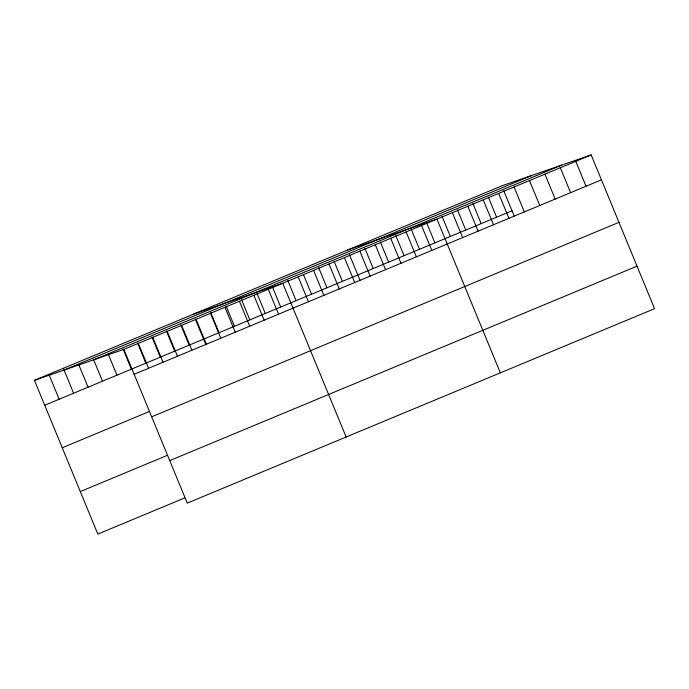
<?xml version="1.0" encoding="UTF-8"?>
<svg xmlns="http://www.w3.org/2000/svg" width="689" height="689" viewBox="0 0 689 689"><rect width="100%" height="100%" fill="white"/><g stroke="black" fill="none" stroke-linecap="round" stroke-linejoin="round"><path stroke-width="1.03" d="M34.45 380.328L501.747 185.875L591.171 154.913L654.55 308.672L187.253 503.125L123.874 349.366L34.45 380.328L97.829 534.087L184.488 498.026M63.956 370.114L531.262 175.652M94.367 359.58L561.664 165.127M123.874 349.366L591.171 154.913M44.716 405.244L512.022 210.791M134.14 374.282L601.445 179.829M62.243 447.764L148.91 411.703M151.666 416.802L618.972 222.349M80.303 491.567L166.962 455.507M169.727 460.614L637.024 266.152M347.54 250.038L436.964 219.085L500.343 372.844M193.333 314.21L282.757 283.248L346.128 437.015M575.754 161.329L586.02 186.245M560.329 167.746L570.604 192.662M544.913 174.162L555.179 199.078M529.488 180.578L539.763 205.494M514.072 186.995L524.338 211.911M503.728 190.664L514.356 216.458M498.647 193.411L508.921 218.327M488.303 197.08L496.597 217.207M483.23 199.827L493.496 224.743M472.887 203.496L481.18 223.624M467.805 206.244L478.08 231.159M457.462 209.912L465.755 230.04M452.389 212.668L462.655 237.576M442.045 216.329L450.339 236.456M426.62 222.745L434.914 242.873M421.547 225.501L431.814 250.417M411.195 229.161L419.498 249.289M406.122 231.917L416.389 256.833M395.779 235.586L404.073 255.705M390.706 238.334L400.972 263.25M380.354 242.003L388.656 262.121M375.281 244.75L385.547 269.666M364.937 248.419L373.231 268.538M359.865 251.166L370.131 276.082M349.512 254.835L360.149 280.63M344.44 257.583L354.706 282.499M334.096 261.252L342.39 281.379M329.015 263.999L339.289 288.915M318.671 267.668L326.965 287.795M313.598 270.415L323.864 295.331M303.651 275.04L311.549 294.212M298.173 276.832L308.448 301.748M287.83 280.501L296.124 300.628M272.413 286.917L280.707 307.044M268.314 289.259L278.58 314.175M256.988 293.333L265.282 313.461M253.871 295.271L264.137 320.187M241.572 299.749L249.866 319.877M239.427 301.282L249.694 326.198M226.147 306.166L234.441 326.293M224.984 307.294L235.25 332.21M210.731 312.591L219.024 332.709M210.541 313.306L220.807 338.221M196.089 319.317L206.364 344.233M195.306 319.007L205.942 344.801M181.646 325.329L191.921 350.245M180.862 325.019L189.156 345.137M167.203 331.331L177.478 356.247M166.419 331.021L174.713 351.149M152.76 337.343L163.035 362.259M151.976 337.033L160.27 357.16M138.317 343.355L148.591 368.271M137.533 343.044L145.827 363.172M123.09 349.056L131.384 369.183M108.251 354.112L116.941 375.195M93.411 359.158L102.497 381.198M78.968 365.17L88.054 387.209M63.336 368.305L73.611 393.221M49.289 375.272L59.159 399.232"/></g></svg>
